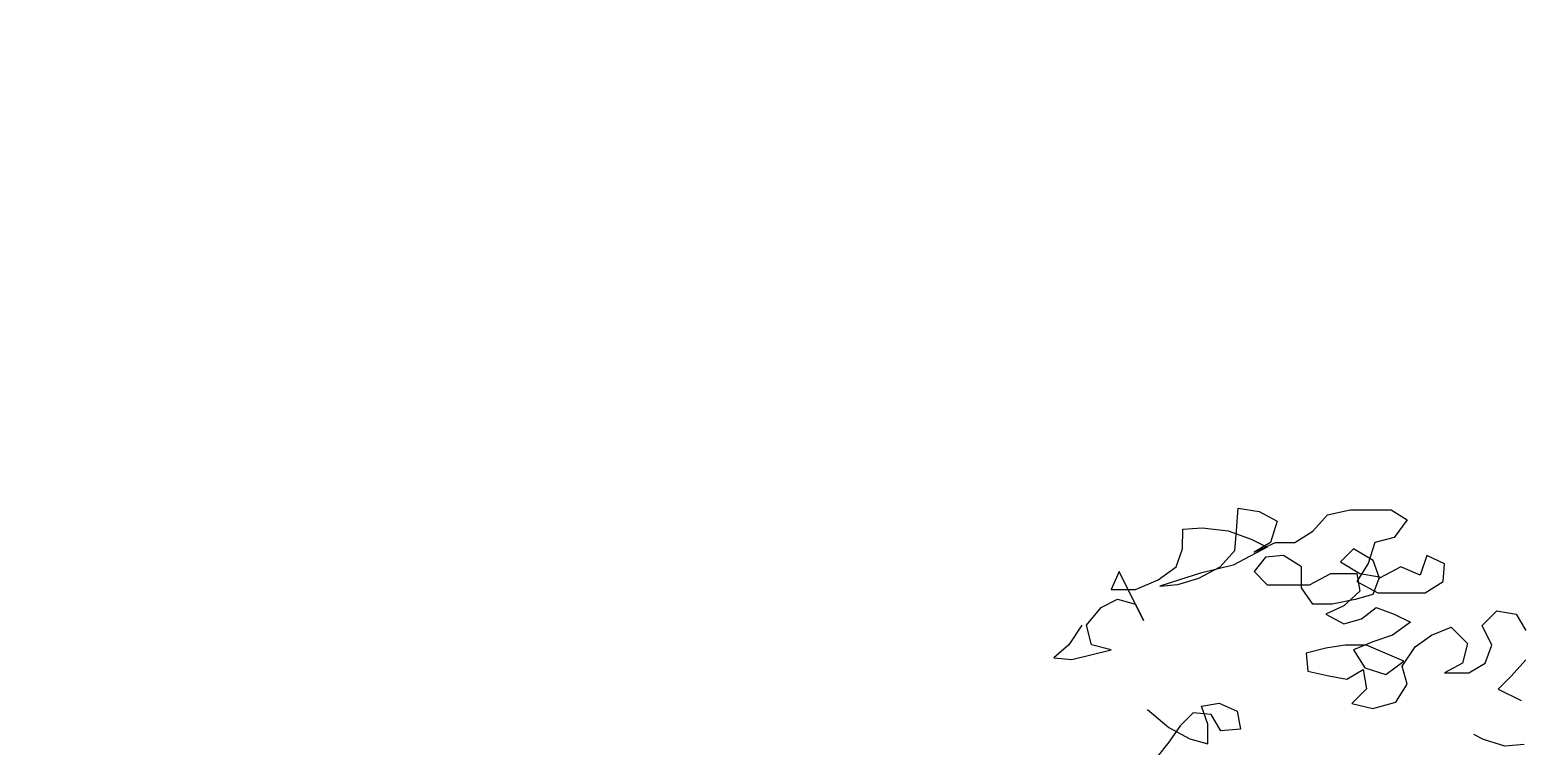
# Model space of a CAD drawing. Header units: inches. Extents: x 350994 to 353538, y 1581369 to 1583842.
# Drawn here: x 351581.125 to 351582.614, y 1583551.872 to 1583552.589 of the extents above; entities that cross this region are included whole.
import ezdxf

# ---------------------------------------------------------------- set-up
doc = ezdxf.new("R2010")
doc.units = ezdxf.units.IN
doc.header["$MEASUREMENT"] = 0
doc.linetypes.add('1', pattern=[0])
doc.layers.add('FOREST', color=96, linetype='Continuous')
doc.layers.add('TREE', color=81, linetype='1')

# ---------------------------------------------------------------- blocks, each defined once
blk = doc.blocks.new('TREE_4')
at = {"color": 94}
for points in [[(-470, 8776.1), (-493.2, 8741.5), (-519.3, 8718.4), (-487.5, 8715.4), (-418, 8732.7), (-452.7, 8741.4), (-461.4, 8776.1), (-435.3, 8807.9), (-406.4, 8822.4), (-374.6, 8813.6), (-360.2, 8784.7), (-403.5, 8871.5), (-417.9, 8839.7), (-374.6, 8839.7), (-334.1, 8857), (-302.3, 8880.1), (-290.7, 8911.9), (-290.6, 8946.6), (-255.9, 8949.4), (-209.7, 8943.6), (-169.2, 8929.1), (-140.3, 8914.6), (-201.1, 8882.9), (-258.9, 8868.5), (-296.5, 8856.9), (-331.2, 8845.4), (-299.4, 8848.3), (-261.8, 8859.8), (-224.2, 8880), (-198.1, 8908.9), (-195.2, 8943.6), (-192.3, 8984.1), (-154.7, 8978.3), (-122.9, 8960.9), (-134.5, 8923.3), (-163.5, 8906), (-125.8, 8923.3), (-91.2, 8923.3), (-59.3, 8943.5), (-33.3, 8972.4), (7.2, 8981), (79.5, 8980.9), (108.4, 8963.6), (85.2, 8931.8), (50.5, 8923.1), (38.9, 8885.6), (18.7, 8853.8), (56.2, 8833.5), (140.1, 8833.4), (171.9, 8853.6), (174.8, 8885.4), (143, 8899.9), (131.4, 8865.2), (96.7, 8879.7), (59.1, 8859.5), (47.6, 8891.3), (12.9, 8911.6), (-10.2, 8888.5), (24.4, 8868.2), (59.1, 8862.4), (47.5, 8830.6), (15.7, 8822), (-24.8, 8813.3), (-59.4, 8813.4), (-79.7, 8842.3), (-79.6, 8879.9), (-111.4, 8900.1), (-143.2, 8897.3), (-163.5, 8871.3), (-140.4, 8848.1), (-65.2, 8848.1), (-27.6, 8868.3), (18.7, 8868.2), (24.4, 8836.4), (-4.5, 8810.4), (-36.3, 8796), (-4.5, 8778.6), (27.3, 8787.3), (53.3, 8807.5), (85.1, 8795.9), (114, 8781.4), (82.2, 8758.3), (47.5, 8746.8), (12.8, 8732.3), (33, 8700.5), (70.5, 8688.9), (102.4, 8712), (35.9, 8741), (-1.7, 8741), (-36.4, 8735.3), (-71.1, 8726.6), (-68.2, 8694.8), (-30.7, 8686.1), (1.1, 8680.3), (30.1, 8697.6), (35.8, 8662.9), (9.8, 8636.9), (47.4, 8628.2), (87.8, 8639.7), (108.1, 8671.5), (99.5, 8703.3), (122.6, 8738), (151.6, 8758.2), (186.3, 8772.7), (215.2, 8743.7), (206.5, 8709), (174.6, 8691.7), (218, 8691.7), (246.9, 8709), (258.5, 8740.8), (241.2, 8775.5), (267.3, 8801.5), (301.9, 8795.7), (319.3, 8766.8)], [(319.2, 8714.7), (293.2, 8685.8), (270, 8662.7), (310.5, 8642.4)], [(316.2, 8564.4), (281.5, 8561.5), (243.9, 8573.1), (226.6, 8581.8)], [(-352.9, 8626.4), (-315.4, 8594.5), (-277.8, 8574.3), (-246, 8565.6), (-246, 8600.3), (-257.5, 8632.1), (-225.7, 8637.8), (-193.9, 8623.3), (-188.2, 8591.5), (-222.9, 8588.7), (-240.2, 8617.6), (-272, 8620.5), (-295.1, 8597.4), (-315.4, 8568.5), (-335.7, 8542.5)]]:
    blk.add_lwpolyline(points, dxfattribs=at)

msp = doc.modelspace()

# ---------------------------------------------------------------- hatches: boundary and pattern name
at = {"layer": 'FOREST', "lineweight": 5}
h = msp.add_hatch(dxfattribs=at)
h.set_pattern_fill('ANSI31', color=96, scale=50, style=0)
h.paths.add_polyline_path([(351604.9274, 1583347.98), (351663.0036, 1583522.9504), (351611.8779, 1583545.3594), (351490.2916, 1583598.0852), (351436.5696, 1583404.4646), (351529.745, 1583373.1705)])
h.paths.add_polyline_path([(351517.5086, 1583480.1397), (351575.3657, 1583480.1397), (351575.3657, 1583465.1397), (351517.5086, 1583465.1397)], flags=24)

# ---------------------------------------------------------------- block references
at = {"layer": 'TREE', "lineweight": 5, "xscale": 0.0005632341344607994, "yscale": 0.0005632341490127146, "zscale": 0.0005632341444477617}
msp.add_blockref('TREE_4', (351582.4421, 1583547.0499), dxfattribs=at)

doc.saveas('drawing.dxf')
